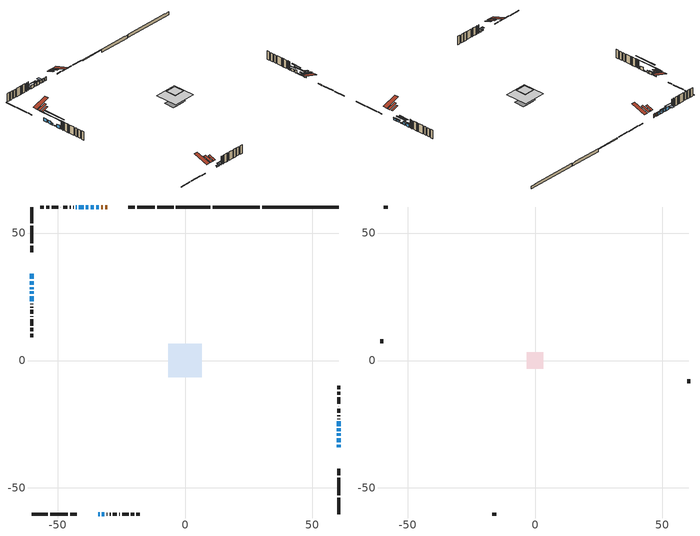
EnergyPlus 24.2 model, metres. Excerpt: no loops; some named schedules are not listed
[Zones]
conditioned space
 floor adiabatic (Floor3 construction): -2.11,-2.11 -2.11,2.11 2.11,2.11 2.11,-2.11 z0.37
 floor adiabatic (AdiabaticFloorConstruction): -6.5,-6.5 -6.5,6.5 6.5,6.5 6.5,-6.5 z2.81
 floor foundation (Slab1 construction): -4.5,-2.97 -4.5,2.97 4.5,2.97 4.5,-2.97 z-1.28
 floor foundation (Slab1 construction 1): -2.88,-2.88 -2.88,2.88 2.88,2.88 2.88,-2.88 z-1.52
 floor foundation (Slab3 construction): -2.11,-2.11 -2.11,2.11 2.11,2.11 2.11,-2.11 z-0.09
 wall outside (RimJoist1 construction): -4.46,60.2 -10.9,60.2 / -60.2,-60.2 -53.76,-60.2 / -60.2,60.2 -60.2,53.76 / 60.2,-60.2 60.2,-53.76 z0.37:0.67
 wall outside (RimJoist2 construction): -11.83,60.2 -18.7,60.2 / -52.83,-60.2 -45.97,-60.2 / -60.2,52.83 -60.2,45.97 / 60.2,-52.83 60.2,-45.97 z0.37:0.67
 wall outside (RimJoist3 construction): -19.62,60.2 -22.3,60.2 / -45.04,-60.2 -42.36,-60.2 / -60.2,45.04 -60.2,42.36 / 60.2,-45.04 60.2,-42.36 z0.37:0.67
 wall outside (AdiabaticWallConstruction 1): -30.56,60.2 -31.31,60.2 / -32.23,60.2 -32.91,60.2 z0.37:2.4
 wall outside (AdiabaticWallConstruction): -60.2,34.1 -60.2,32.07 / -33.84,60.2 -34.86,60.2 / -35.78,60.2 -37,60.2 / -37.93,60.2 -38.85,60.2 / 60.2,-27.66 60.2,-26.64 / -39.77,60.2 -41.6,60.2 / -60.2,25.23 -60.2,23.2 z0.37:2.2; 60.2,-34.1 60.2,-33.03 z0.37:1.39; -34.1,-60.2 -33.49,-60.2 z0.37:0.98; -60.2,31.14 -60.2,29.62 / 60.2,-25.71 60.2,-23.88 z0.37:1.89; 60.2,-32.1 60.2,-30.43 z0.37:1.34; -32.56,-60.2 -31.65,-60.2 / -42.53,60.2 -42.79,60.2 z0.37:1.29; -60.2,28.69 -60.2,28 z0.37:1.59; -60.2,27.07 -60.2,26.16 / 60.2,-29.5 60.2,-28.58 z0.37:0.83
 wall outside (Wall1 construction): -43.71,60.2 -43.92,60.2 / -30.72,-60.2 -30.52,-60.2 / -60.2,22.27 -60.2,22.07 / 60.2,-22.95 60.2,-22.75 z0.37:5.25
 wall outside (Wall2 construction): -44.84,60.2 -45.25,60.2 / -29.59,-60.2 -29.18,-60.2 / -60.2,21.14 -60.2,20.74 / 60.2,-21.82 60.2,-21.42 z0.37:5.25
 wall outside (Wall3 construction): -46.18,60.2 -47.73,60.2 / -28.26,-60.2 -26.71,-60.2 / -60.2,19.81 -60.2,18.26 / 60.2,-20.49 60.2,-18.94 z0.37:5.25
 wall outside (Wall4 construction): -48.66,60.2 -48.81,60.2 / -25.78,-60.2 -25.63,-60.2 / -60.2,17.33 -60.2,17.18 / 60.2,-18.01 60.2,-17.86 z0.37:5.25
 wall outside (Wall5 construction): -49.73,60.2 -52.31,60.2 / -24.7,-60.2 -22.12,-60.2 / -60.2,16.25 -60.2,13.68 / 60.2,-16.93 60.2,-14.36 z0.37:5.25
 wall outside (Wall6 construction): -53.24,60.2 -54.47,60.2 / -21.19,-60.2 -19.96,-60.2 / -60.2,12.75 -60.2,11.51 / 60.2,-13.43 60.2,-12.2 z0.37:5.25
 wall outside (Wall7 construction): -55.4,60.2 -56.77,60.2 / -19.03,-60.2 -17.66,-60.2 / -60.2,10.58 -60.2,9.21 / 60.2,-11.27 60.2,-9.9 z0.37:5.25
 wall foundation (FoundationWall1 construction): 30.33,60.2,-1.28 30.33,60.2,0.37 57.21,60.2,0.37 57.21,60.2,0.23 60.2,60.2,0.23 60.2,60.2,-1.28
 wall foundation (FoundationWall2 construction): 10.81,60.2,-1.52 10.81,60.2,0.37 27.54,60.2,0.37 27.54,60.2,0.15 29.4,60.2,0.15 29.4,60.2,-1.52
 wall foundation (FoundationWall3 construction): 9.88,60.2 -3.53,60.2 z-0.09:0.37
 window (WindowConstruction): -60.2,34.1 -60.2,32.07 z0.37:2.2
 window (WindowConstruction 5): -33.84,60.2 -34.85,60.2 z0.37:2.2
 window (WindowConstruction 6): -35.78,60.2 -37,60.2 z0.37:2.2
 window (WindowConstruction 7): -37.93,60.2 -38.85,60.2 z0.37:2.2
 window (WindowConstruction 8): 60.2,-34.1 60.2,-33.03 z0.37:1.38
 window (WindowConstruction 14): -34.1,-60.2 -33.49,-60.2 z0.37:0.98
 window (WindowConstruction 9): -60.2,31.14 -60.2,29.62 z0.37:1.89
 window (WindowConstruction 10): 60.2,-32.1 60.2,-30.43 z0.37:1.34
 window (WindowConstruction 11): -32.56,-60.2 -31.65,-60.2 z0.37:1.28
 window (WindowConstruction 12): -60.2,28.69 -60.2,28 z0.37:1.59
 window (WindowConstruction 15): -60.2,27.07 -60.2,26.16 z0.37:0.83
 window (WindowConstruction 16): 60.2,-29.5 60.2,-28.58 z0.37:0.83
 window (WindowConstruction 1): 60.2,-27.66 60.2,-26.64 z0.37:2.2
 window (WindowConstruction 2): 60.2,-25.71 60.2,-23.88 z0.37:1.89
 window (WindowConstruction 3): -39.77,60.2 -41.6,60.2 z0.37:2.2
 window (WindowConstruction 13): -42.53,60.2 -42.79,60.2 z0.37:1.28
 window (WindowConstruction 4): -60.2,25.23 -60.2,23.2 z0.37:2.2
 door (Door): -30.56,60.2 -31.31,60.2 z0.37:2.4
 door (Door 1): -32.23,60.2 -32.91,60.2 z0.37:2.4
 ceiling adiabatic (AdiabaticFloorConstruction): 6.5,-6.5 6.5,6.5 -6.5,6.5 -6.5,-6.5 z2.81
 roof outside (Roof3 construction): -27.68,60.2,5.25 -27.68,55.33,6.87 -26.39,55.33,6.87 -26.39,60.2,5.25; -36.98,-60.2,5.25 -36.98,-55.33,6.87 -38.27,-55.33,6.87 -38.27,-60.2,5.25; -60.2,36.98,5.25 -55.33,36.98,6.87 -55.33,38.27,6.87 -60.2,38.27,5.25; 60.2,-36.98,5.25 55.33,-36.98,6.87 55.33,-38.27,6.87 60.2,-38.27,5.25
 roof outside (Roof4 construction): -29.63,60.2,5.25 -29.63,56.31,6.54 -28.61,56.31,6.54 -28.61,60.2,5.25; -35.03,-60.2,5.25 -35.03,-56.31,6.54 -36.05,-56.31,6.54 -36.05,-60.2,5.25; -60.2,35.03,5.25 -56.31,35.03,6.54 -56.31,36.05,6.54 -60.2,36.05,5.25; 60.2,-35.03,5.25 56.31,-35.03,6.54 56.31,-36.05,6.54 60.2,-36.05,5.25
attic - vented
 floor to conditioned space (Floor1 construction Reversed): -3.02,-3.02 -3.02,3.02 3.02,3.02 3.02,-3.02 z5.25
 floor to conditioned space (Floor2 construction Reversed): -3.15,-3.15 -3.15,3.15 3.15,3.15 3.15,-3.15 z5.25
 wall outside (Wall8 construction): -57.7,60.2 -59.27,60.2 / -16.73,-60.2 -15.16,-60.2 / -60.2,8.28 -60.2,6.72 / 60.2,-8.97 60.2,-7.4 z0.37:5.25
 roof outside (Roof1 construction): -25.47,60.2,5.25 -25.47,51.7,8.08 -23.23,51.7,8.08 -23.23,60.2,5.25; -39.2,-60.2,5.25 -39.2,-51.7,8.08 -41.44,-51.7,8.08 -41.44,-60.2,5.25; -60.2,39.2,5.25 -51.7,39.2,8.08 -51.7,41.44,8.08 -60.2,41.44,5.25; 60.2,-39.2,5.25 51.7,-39.2,8.08 51.7,-41.44,8.08 60.2,-41.44,5.25
shading: -60.2,29.02 -60.2,37.15 -60.5,37.15 -60.5,29.02 z5.25; -35.03,60.2 -33.66,60.2 -33.66,62.33 -35.03,62.33 z2.38; -37.61,60.2 -35.17,60.2 -35.17,60.29 -37.61,60.29 z2.81; -39.46,60.2 -37.32,60.2 -37.32,60.29 -39.46,60.29 z2.81; 60.2,-32.73 60.2,-34.4 60.57,-34.4 60.57,-32.73 z1.68; -32.88,-60.2 -34.71,-60.2 -34.71,-61.11 -32.88,-61.11 z1.59; -60.2,29.5 -60.2,31.26 -60.44,31.26 -60.44,29.5 z2.01; 60.2,-29.82 60.2,-32.71 60.57,-32.71 60.57,-29.82 z1.95; -30.43,-60.2 -33.78,-60.2 -33.78,-60.44 -30.43,-60.44 z2.5; -60.2,20.06 -60.2,33.17 -60.57,33.17 -60.57,20.06 z6.93; 60.2,-25.84 60.2,-32.24 60.57,-32.24 60.57,-25.84 z3.57; 60.2,-24.2 60.2,-30.1 60.5,-30.1 60.5,-24.2 z4.64; 60.2,-22.97 60.2,-26.62 60.5,-26.62 60.5,-22.97 z2.81; -42.82,60.2 -38.56,60.2 -38.56,60.35 -42.82,60.35 z3.42; -43.4,60.2 -41.92,60.2 -41.92,62.33 -43.4,62.33 z1.89; -60.2,20.15 -60.2,28.28 -60.5,28.28 -60.5,20.15 z5.25
[Building]
Building 1: Terrain=Suburbs
[Site:Location]
London AP_ON: Latitude {deg}=43.03; Longitude {deg}=-81.15; Time Zone {hr}=-5; Elevation {m}=278; Keep Site Location Information=Yes
[Site:GroundTemperature:Shallow]
3.98693, 1.93205, 1.76749, 2.74264, 6.6573, 10.5537, 13.9317, 16.0716, 16.2534, 14.513, 11.2211, 7.44421
[Site:WaterMainsTemperature]
Calculation Method=Schedule; Temperature Schedule=mains temperature schedule
[Material] Roughness=Rough; Thermal Absorptance=0.9
Name | Thickness {m} | Conductivity {W/m-K} | Density {kg/m3} | Specific Heat {J/kg-K} | Solar Absorptance | Visible Absorptance
asphalt or fiberglass shingles | 0.00635 | 0.162714 | 1121.4 | 1465.45 | 0.4 | 0.4
ceiling loosefill ins | 0.338667 | 0.0480833 | 16.02 | 1046.75 | 0.7 | 0.7
ceiling loosefill ins 1 | 0.254 | 0.0480833 | 16.02 | 1046.75 | 0.7 | 0.7
ceiling stud and cavity | 0.1397 | 0.102768 | 65.682 | 1177.47 | 0.7 | 0.7
ceiling stud and cavity 1 | 0.1397 | 0.226676 | 65.682 | 1177.47 | 0.7 | 0.7
concrete 4.0 in. | 0.1016 | 1.803125 | 2242.8 | 837.4 | 0.7 | 0.7
concrete 8.0 in. | 0.2032 | 1.803125 | 2242.8 | 837.4 | 0.7 | 0.7
door material | 0.04445 | 0.188738 | 512.64 | 1214.23 | 0.7 | 0.7
exterior vertical ins; exterior vertical ins 1 | 0.0407268 | 0.029427 | 32.04 | 1214.23 | 0.7 | 0.7
exterior vertical ins 2 | 0.0996942 | 0.029427 | 32.04 | 1214.23 | 0.7 | 0.7
floor covering | 0.0127 | 9.015625 | 54.468 | 1339.84 | 0.6 | 0.6
floor covering 1 | 0.0127 | 0.0433444 | 54.468 | 1339.84 | 0.6 | 0.6
floor rigid ins; wall rigid ins | 0.512978 | 0.029427 | 32.04 | 1214.23 | 0.7 | 0.7
floor stud and cavity | 0.0889 | 0.621767 | 50.32683 | 1063.81 | 0.7 | 0.7
floor stud and cavity 1 | 0.1397 | 1.75129 | 37.0049 | 1207.88 | 0.7 | 0.7
furniture material conditioned space 1 | 0.1524 | 0.115458 | 640.8 | 1214.23 | 0.6 | 0.6
gypsum board | 0.0127 | 0.160291 | 801 | 837.4 | 0.6 | 0.6
gypsum board 1 | 0.0127 | 0.160291 | 801 | 837.4 | 0.7 | 0.7
osb sheathing 0.5 in. | 0.0127 | 0.115458 | 512.64 | 1214.23 | 0.7 | 0.7
osb sheathing 0.75 in. | 0.01905 | 0.115458 | 512.64 | 1214.23 | 0.7 | 0.7
osb sheathing 2.0 in. | 0.0508 | 0.115458 | 512.64 | 1214.23 | 0.7 | 0.7
rim joist rigid ins; roof rigid ins | 0.051816 | 0.029427 | 32.04 | 1214.23 | 0.7 | 0.7
rim joist stud and cavity | 0.0508 | 0.0434763 | 125.044 | 1163.47 | 0.6 | 0.6
rim joist stud and cavity 1 | 0.0508 | 0.0312034 | 125.044 | 1163.47 | 0.6 | 0.6
rim joist stud and cavity 2 | 0.0508 | 0.0382332 | 125.044 | 1163.47 | 0.6 | 0.6
roof stud and cavity | 0.2032 | 0.123716 | 78.34581 | 1123.46 | 0.7 | 0.7
roof stud and cavity 1 | 0.2032 | 0.175973 | 78.34581 | 1123.46 | 0.7 | 0.7
wall stud and cavity | 0.1397 | 0.0975873 | 139.0536 | 1170.24 | 0.7 | 0.7
wall stud and cavity 1 | 0.1397 | 0.100175 | 139.0536 | 1170.24 | 0.7 | 0.7
wall stud and cavity 2 | 0.1397 | 0.100811 | 139.0536 | 1170.24 | 0.7 | 0.7
wall stud and cavity 3 | 0.1397 | 0.123388 | 139.0536 | 1170.24 | 0.7 | 0.7
wall stud and cavity 4 | 0.1397 | 0.112219 | 139.0536 | 1170.24 | 0.7 | 0.7
wall stud and cavity 5 | 0.1397 | 0.116162 | 139.0536 | 1170.24 | 0.7 | 0.7
wall stud and cavity 6 | 0.1397 | 0.115992 | 139.0536 | 1170.24 | 0.7 | 0.7
wall stud and cavity 7 | 0.0889 | 6.1454 | 50.32683 | 1063.81 | 0.6 | 0.6
wall stud and cavity 8 | 0.0889 | 0.380278 | 52.3479 | 1209.89 | 0.7 | 0.7
wall stud and cavity 9 | 0.0889 | 0.391764 | 83.0341 | 1211.67 | 0.7 | 0.7
wood siding | 0.0254 | 0.102417 | 544.68 | 1172.36 | 0.57 | 0.57
wood siding 1 | 0.00254 | 0.102417 | 544.68 | 1172.36 | 0.57 | 0.57
wood siding 2; wood siding 3; wood siding 4 | 0.0254 | 0.102417 | 544.68 | 1172.36 | 0.7 | 0.7
[WindowMaterial:SimpleGlazingSystem]
Name | U-Factor {W/m2-K} | Solar Heat Gain Coefficient
WindowMaterial | 2.961077 | 0.59
WindowMaterial 1 | 2.97868 | 0.56
WindowMaterial 10 | 5.18629 | 0.65
WindowMaterial 11 | 3.250655 | 0.42
WindowMaterial 2 | 2.96732 | 0.58
WindowMaterial 3 | 2.99855 | 0.53
WindowMaterial 4 | 3.28699 | 0.54
WindowMaterial 5 | 3.28075 | 0.54
WindowMaterial 6 | 2.96903 | 0.58
WindowMaterial 7 | 3.02581 | 0.51
WindowMaterial 8 | 4.59521 | 0.45
WindowMaterial 9 | 5.20275 | 0.65
[Construction]
AdiabaticFloorConstruction: floor stud and cavity 1, floor rigid ins, osb sheathing 0.75 in., floor covering 1
AdiabaticWallConstruction: wood siding 3, wall rigid ins, wall stud and cavity 8, gypsum board
AdiabaticWallConstruction 1: wood siding 4, wall rigid ins, wall stud and cavity 8, gypsum board
Door; Door 1: door material
Floor1 construction Reversed: gypsum board, ceiling stud and cavity, ceiling loosefill ins
Floor2 construction Reversed: gypsum board, ceiling stud and cavity 1, ceiling loosefill ins 1
Floor3 construction: floor stud and cavity, floor covering
FoundationWall1 construction; FoundationWall2 construction; FoundationWall3 construction: concrete 8.0 in., gypsum board 1
furniture construction conditioned space 1: furniture material conditioned space 1
PartitionWallConstruction: gypsum board, wall stud and cavity 9, gypsum board
RimJoist1 construction: wood siding 2, osb sheathing 2.0 in., rim joist stud and cavity
RimJoist2 construction: wood siding 2, osb sheathing 2.0 in., rim joist stud and cavity 1
RimJoist3 construction: wood siding 2, rim joist rigid ins, osb sheathing 2.0 in., rim joist stud and cavity 2
Roof1 construction: asphalt or fiberglass shingles
Roof3 construction: asphalt or fiberglass shingles, osb sheathing 0.75 in., roof stud and cavity, gypsum board
Roof4 construction: asphalt or fiberglass shingles, roof rigid ins, osb sheathing 0.75 in., roof stud and cavity 1, gypsum board
Slab1 construction; Slab1 construction 1; Slab3 construction: concrete 4.0 in.
Wall1 construction: wood siding, osb sheathing 0.5 in., wall stud and cavity, gypsum board
Wall2 construction: wood siding, osb sheathing 0.5 in., wall stud and cavity 1, gypsum board
Wall3 construction: wood siding, osb sheathing 0.5 in., wall stud and cavity 2, gypsum board
Wall4 construction: wood siding, osb sheathing 0.5 in., wall stud and cavity 3, gypsum board
Wall5 construction: wood siding, osb sheathing 0.5 in., wall stud and cavity 4, gypsum board
Wall6 construction: wood siding, osb sheathing 0.5 in., wall stud and cavity 5, gypsum board
Wall7 construction: wood siding, osb sheathing 0.5 in., wall stud and cavity 6, gypsum board
Wall8 construction: wood siding 1, wall stud and cavity 7
WindowConstruction; WindowConstruction 1; WindowConstruction 4; WindowConstruction 5: WindowMaterial
WindowConstruction 10: WindowMaterial 6
WindowConstruction 11; WindowConstruction 12: WindowMaterial 7
WindowConstruction 13: WindowMaterial 8
WindowConstruction 14: WindowMaterial 9
WindowConstruction 15: WindowMaterial 10
WindowConstruction 16: WindowMaterial 11
WindowConstruction 2: WindowMaterial 1
WindowConstruction 3; WindowConstruction 7: WindowMaterial 2
WindowConstruction 6: WindowMaterial 3
WindowConstruction 8: WindowMaterial 4
WindowConstruction 9: WindowMaterial 5
[Zone] Multiplier=1; Part of Total Floor Area=Yes
Name | Volume {m3}
attic - vented | 35.0092
conditioned space | 608.6
[Space]
Name | Zone | Volume {m3}
attic - vented 1 | attic - vented | 35.0092
conditioned space 1 | conditioned space | 608.6
[ZoneInfiltration:EffectiveLeakageArea]
infil attic - vented 1: Zone or Space=attic - vented 1; Schedule=Always On Discrete; Effective Air Leakage Area {cm2}=3322.04; Stack Coefficient=0.000536112; Wind Coefficient=1.5644e-05
[ZoneMixing]
whole house fan mix: Zone or Space=attic - vented; Schedule=Always On Continuous; Design Flow Rate Calculation Method=Flow/Zone; Design Flow Rate {m3/s}=0; Source Zone or Space=conditioned space
[SurfaceProperty:ExposedFoundationPerimeter] Exposed Perimeter Calculation Method=TotalExposedPerimeter
Name | Total Exposed Perimeter {m}
Slab1 | 29.87
Slab1 1 | 18.593
Slab3 | 13.411
[InternalMass] Zone or ZoneList=conditioned space; Space or SpaceList=conditioned space 1
Name | Construction | Surface Area {m2}
furniture mass conditioned space 1 | furniture construction conditioned space 1 | 116.504
partition wall mass | PartitionWallConstruction | 273.42
[Lights]
interior lighting: Zone or ZoneList or Space or SpaceList=conditioned space 1; Schedule=interior lighting schedule; Design Level Calculation Method=LightingLevel; Lighting Level {W}=343.2; Return Air Fraction=0; Fraction Radiant=0.6; Fraction Visible=0.2; Fraction Replaceable=1
[People]
occupants: Zone or ZoneList or Space or SpaceList=conditioned space 1; Number of People Schedule=occupants schedule; Number of People Calculation Method=People; Number of People=3; Fraction Radiant=0.314171; Sensible Heat Fraction=0.56303; Activity Level Schedule=occupants activity schedule; Carbon Dioxide Generation Rate {m3/s-W}=0; Enable ASHRAE 55 Comfort Warnings=No; Mean Radiant Temperature Calculation Type=EnclosureAveraged
[ElectricEquipment] Zone or ZoneList or Space or SpaceList=conditioned space 1; Design Level Calculation Method=EquipmentLevel
Name | Schedule | Design Level {W} | Fraction Latent | Fraction Radiant | Fraction Lost
clothes dryer | clothes dryer schedule | 140.772 | 0.015 | 0.081 | 0.85
clothes washer | clothes washer schedule | 32.1985 | 0.03 | 0.162 | 0.7
cooking range | cooking range schedule | 215.147 | 0.08 | 0.432 | 0.2
dishwasher | dishwasher schedule | 66.8632 | 0.3 | 0.18 | 0.4
fridge | fridge schedule | 72.9452 | 0 | 0.6 | 0
mech vent house fan | mech vent house fan schedule | 0 | 0 | 0 | 1
mech vent house fan cfis | mech vent house fan cfis schedule | 0 | 0 | 0 | 0
misc plug loads | misc plug loads schedule | 494.7 | 0.045 | 0.513 | 0.1
whole house fan | Always On Discrete | 0 | 0 | 0 | 1
[OtherEquipment] Zone or ZoneList or Space or SpaceList=conditioned space 1; Design Level Calculation Method=EquipmentLevel
Name | Fuel Type | Schedule | Design Level {W} | Fraction Latent | Fraction Radiant | Fraction Lost
clothes dryer 1 | Electricity | clothes dryer schedule | 0 | 0.015 | 0.081 | 0.85
cooking range 1 | Electricity | cooking range schedule | 0 | 0.08 | 0.432 | 0.2
general water use latent | None | general water use schedule | 62.594 | 1 | 0 | 0
general water use sensible | None | general water use schedule | -61.6891 | 0 | 0.6 | 0
mech vent house fan latent load | None | Always On Discrete | 0 | 1 | 0 | 0
mech vent house fan sensible load | None | Always On Discrete | 0 | 0 | 0 | 0
water heater energy adjustment1 | NaturalGas | Always On Discrete | 0.01 | 0 | 0 | 1
[ZoneInfiltration:DesignFlowRate] Zone or ZoneList or Space or SpaceList=conditioned space 1; Schedule=Always On Discrete; Design Flow Rate Calculation Method=Flow/Zone; Design Flow Rate {m3/s}=0
infil flow; natural vent flow; whole house fan flow
[Foundation:Kiva] Initial Indoor Air Temperature {C}=18; Wall Height Above Grade {m}=0.369997; Wall Depth Below Slab {m}=0.2032; Custom Block X Position 1 {m}=0.2159; Custom Block Z Position 1 {m}=0
Name | Custom Block Material Name 1 | Custom Block Depth 1 {m}
Foundation Kiva 1 | exterior vertical ins | 1.65
Foundation Kiva 2 | exterior vertical ins 1 | 1.89
Foundation Kiva 3 | exterior vertical ins 2 | 0.460004
[Foundation:Kiva:Settings]
Soil Conductivity {W/m-K}=0.849921; Soil Density {kg/m3}=1842.3; Soil Specific Heat {J/kg-K}=418.7; Ground Solar Absorptivity=0.9; Ground Thermal Absorptivity=0.9; Ground Surface Roughness {m}=0.03; Far-Field Width {m}=40; Deep-Ground Boundary Condition=ZeroFlux; Deep-Ground Depth {m}=40; Minimum Cell Dimension {m}=0.2; Maximum Cell Growth Coefficient=3; Simulation Timestep=Timestep
[Exterior:Lights]
exterior lighting: Schedule=exterior lighting schedule; Design Level {W}=75.6
[Schedule:Constant]
Name | Hourly Value
Always On Continuous; mech vent house fan schedule; mech vent house fan cfis schedule; Always On Discrete | 1
occupants activity schedule | 117.228
fridge schedule | 0
[Schedule:Week:Daily]
interior lighting schedule Week Rule - Jan1-Jan27: interior lighting schedule day, interior lighting schedule day, interior lighting schedule day, interior lighting schedule day, interior lighting schedule day, interior lighting schedule day, interior lighting schedule day, interior lighting schedule default day, interior lighting schedule default day, interior lighting schedule default day, interior lighting schedule default day, interior lighting schedule default day
interior lighting schedule Week Rule - Jan28-Feb3: interior lighting schedule day, interior lighting schedule day, interior lighting schedule day, interior lighting schedule day, interior lighting schedule day 1, interior lighting schedule day 1, interior lighting schedule day 1, interior lighting schedule default day, interior lighting schedule default day, interior lighting schedule default day, interior lighting schedule default day, interior lighting schedule default day
interior lighting schedule Week Rule - Feb4-Feb24: interior lighting schedule day 1, interior lighting schedule day 1, interior lighting schedule day 1, interior lighting schedule day 1, interior lighting schedule day 1, interior lighting schedule day 1, interior lighting schedule day 1, interior lighting schedule default day, interior lighting schedule default day, interior lighting schedule default day, interior lighting schedule default day, interior lighting schedule default day
interior lighting schedule Week Rule - Feb25-Mar3: interior lighting schedule day 1, interior lighting schedule day 1, interior lighting schedule day 1, interior lighting schedule day 1, interior lighting schedule day 2, interior lighting schedule day 2, interior lighting schedule day 2, interior lighting schedule default day, interior lighting schedule default day, interior lighting schedule default day, interior lighting schedule default day, interior lighting schedule default day
interior lighting schedule Week Rule - Mar4-Mar31: interior lighting schedule day 2, interior lighting schedule day 2, interior lighting schedule day 2, interior lighting schedule day 2, interior lighting schedule day 2, interior lighting schedule day 2, interior lighting schedule day 2, interior lighting schedule default day, interior lighting schedule default day, interior lighting schedule default day, interior lighting schedule default day, interior lighting schedule default day
interior lighting schedule Week Rule - Apr1-Apr28: interior lighting schedule day 3, interior lighting schedule day 3, interior lighting schedule day 3, interior lighting schedule day 3, interior lighting schedule day 3, interior lighting schedule day 3, interior lighting schedule day 3, interior lighting schedule default day, interior lighting schedule default day, interior lighting schedule default day, interior lighting schedule default day, interior lighting schedule default day
interior lighting schedule Week Rule - Apr29-May5: interior lighting schedule day 3, interior lighting schedule day 3, interior lighting schedule day 4, interior lighting schedule day 4, interior lighting schedule day 4, interior lighting schedule day 4, interior lighting schedule day 4, interior lighting schedule default day, interior lighting schedule default day, interior lighting schedule default day, interior lighting schedule default day, interior lighting schedule default day
interior lighting schedule Week Rule - May6-May26: interior lighting schedule day 4, interior lighting schedule day 4, interior lighting schedule day 4, interior lighting schedule day 4, interior lighting schedule day 4, interior lighting schedule day 4, interior lighting schedule day 4, interior lighting schedule default day, interior lighting schedule default day, interior lighting schedule default day, interior lighting schedule default day, interior lighting schedule default day
interior lighting schedule Week Rule - May27-Jun2: interior lighting schedule day 4, interior lighting schedule day 4, interior lighting schedule day 4, interior lighting schedule day 4, interior lighting schedule day 4, interior lighting schedule day 5, interior lighting schedule day 5, interior lighting schedule default day, interior lighting schedule default day, interior lighting schedule default day, interior lighting schedule default day, interior lighting schedule default day
interior lighting schedule Week Rule - Jun3-Jun30: interior lighting schedule day 5, interior lighting schedule day 5, interior lighting schedule day 5, interior lighting schedule day 5, interior lighting schedule day 5, interior lighting schedule day 5, interior lighting schedule day 5, interior lighting schedule default day, interior lighting schedule default day, interior lighting schedule default day, interior lighting schedule default day, interior lighting schedule default day
interior lighting schedule Week Rule - Jul1-Jul28: interior lighting schedule day 6, interior lighting schedule day 6, interior lighting schedule day 6, interior lighting schedule day 6, interior lighting schedule day 6, interior lighting schedule day 6, interior lighting schedule day 6, interior lighting schedule default day, interior lighting schedule default day, interior lighting schedule default day, interior lighting schedule default day, interior lighting schedule default day
interior lighting schedule Week Rule - Jul29-Aug4: interior lighting schedule day 6, interior lighting schedule day 6, interior lighting schedule day 6, interior lighting schedule day 7, interior lighting schedule day 7, interior lighting schedule day 7, interior lighting schedule day 7, interior lighting schedule default day, interior lighting schedule default day, interior lighting schedule default day, interior lighting schedule default day, interior lighting schedule default day
interior lighting schedule Week Rule - Aug5-Aug25: interior lighting schedule day 7, interior lighting schedule day 7, interior lighting schedule day 7, interior lighting schedule day 7, interior lighting schedule day 7, interior lighting schedule day 7, interior lighting schedule day 7, interior lighting schedule default day, interior lighting schedule default day, interior lighting schedule default day, interior lighting schedule default day, interior lighting schedule default day
interior lighting schedule Week Rule - Aug26-Sep1: interior lighting schedule day 7, interior lighting schedule day 7, interior lighting schedule day 7, interior lighting schedule day 7, interior lighting schedule day 7, interior lighting schedule day 7, interior lighting schedule day 8, interior lighting schedule default day, interior lighting schedule default day, interior lighting schedule default day, interior lighting schedule default day, interior lighting schedule default day
interior lighting schedule Week Rule - Sep2-Sep29: interior lighting schedule day 8, interior lighting schedule day 8, interior lighting schedule day 8, interior lighting schedule day 8, interior lighting schedule day 8, interior lighting schedule day 8, interior lighting schedule day 8, interior lighting schedule default day, interior lighting schedule default day, interior lighting schedule default day, interior lighting schedule default day, interior lighting schedule default day
interior lighting schedule Week Rule - Sep30-Oct6: interior lighting schedule day 8, interior lighting schedule day 9, interior lighting schedule day 9, interior lighting schedule day 9, interior lighting schedule day 9, interior lighting schedule day 9, interior lighting schedule day 9, interior lighting schedule default day, interior lighting schedule default day, interior lighting schedule default day, interior lighting schedule default day, interior lighting schedule default day
interior lighting schedule Week Rule - Oct7-Oct27: interior lighting schedule day 9, interior lighting schedule day 9, interior lighting schedule day 9, interior lighting schedule day 9, interior lighting schedule day 9, interior lighting schedule day 9, interior lighting schedule day 9, interior lighting schedule default day, interior lighting schedule default day, interior lighting schedule default day, interior lighting schedule default day, interior lighting schedule default day
interior lighting schedule Week Rule - Oct28-Nov3: interior lighting schedule day 9, interior lighting schedule day 9, interior lighting schedule day 9, interior lighting schedule day 9, interior lighting schedule day 10, interior lighting schedule day 10, interior lighting schedule day 10, interior lighting schedule default day, interior lighting schedule default day, interior lighting schedule default day, interior lighting schedule default day, interior lighting schedule default day
interior lighting schedule Week Rule - Nov4-Nov24: interior lighting schedule day 10, interior lighting schedule day 10, interior lighting schedule day 10, interior lighting schedule day 10, interior lighting schedule day 10, interior lighting schedule day 10, interior lighting schedule day 10, interior lighting schedule default day, interior lighting schedule default day, interior lighting schedule default day, interior lighting schedule default day, interior lighting schedule default day
interior lighting schedule Week Rule - Nov25-Dec1: interior lighting schedule day 10, interior lighting schedule day 10, interior lighting schedule day 10, interior lighting schedule day 10, interior lighting schedule day 10, interior lighting schedule day 10, interior lighting schedule day 11, interior lighting schedule default day, interior lighting schedule default day, interior lighting schedule default day, interior lighting schedule default day, interior lighting schedule default day
interior lighting schedule Week Rule - Dec2-Dec31: interior lighting schedule day 11, interior lighting schedule day 11, interior lighting schedule day 11, interior lighting schedule day 11, interior lighting schedule day 11, interior lighting schedule day 11, interior lighting schedule day 11, interior lighting schedule default day, interior lighting schedule default day, interior lighting schedule default day, interior lighting schedule default day, interior lighting schedule default day
occupants schedule Week Rule - Jan1-Dec31: occupants schedule day, occupants schedule day, occupants schedule day, occupants schedule day, occupants schedule day, occupants schedule day, occupants schedule day, occupants schedule default day, occupants schedule default day, occupants schedule default day, occupants schedule default day, occupants schedule default day
clothes dryer schedule Week Rule - Jan1-Dec31: clothes dryer schedule day, clothes dryer schedule day, clothes dryer schedule day, clothes dryer schedule day, clothes dryer schedule day, clothes dryer schedule day, clothes dryer schedule day, clothes dryer schedule default day, clothes dryer schedule default day, clothes dryer schedule default day, clothes dryer schedule default day, clothes dryer schedule default day
clothes washer schedule Week Rule - Jan1-Dec31: clothes washer schedule day, clothes washer schedule day, clothes washer schedule day, clothes washer schedule day, clothes washer schedule day, clothes washer schedule day, clothes washer schedule day, clothes washer schedule default day, clothes washer schedule default day, clothes washer schedule default day, clothes washer schedule default day, clothes washer schedule default day
cooking range schedule Week Rule - Jan1-Dec31: cooking range schedule day, cooking range schedule day, cooking range schedule day, cooking range schedule day, cooking range schedule day, cooking range schedule day, cooking range schedule day, cooking range schedule default day, cooking range schedule default day, cooking range schedule default day, cooking range schedule default day, cooking range schedule default day
dishwasher schedule Week Rule - Jan1-Dec31: dishwasher schedule day, dishwasher schedule day, dishwasher schedule day, dishwasher schedule day, dishwasher schedule day, dishwasher schedule day, dishwasher schedule day, dishwasher schedule default day, dishwasher schedule default day, dishwasher schedule default day, dishwasher schedule default day, dishwasher schedule default day
misc plug loads schedule Week Rule - Jan1-Dec31: misc plug loads schedule day, misc plug loads schedule day, misc plug loads schedule day, misc plug loads schedule day, misc plug loads schedule day, misc plug loads schedule day, misc plug loads schedule day, misc plug loads schedule default day, misc plug loads schedule default day, misc plug loads schedule default day, misc plug loads schedule default day, misc plug loads schedule default day
general water use schedule Week Rule - Jan1-Dec31: general water use schedule day, general water use schedule day, general water use schedule day, general water use schedule day, general water use schedule day, general water use schedule day, general water use schedule day, general water use schedule default day, general water use schedule default day, general water use schedule default day, general water use schedule default day, general water use schedule default day
exterior lighting schedule Week Rule - Jan1-Jan27: exterior lighting schedule day, exterior lighting schedule day, exterior lighting schedule day, exterior lighting schedule day, exterior lighting schedule day, exterior lighting schedule day, exterior lighting schedule day, exterior lighting schedule default day, exterior lighting schedule default day, exterior lighting schedule default day, exterior lighting schedule default day, exterior lighting schedule default day
exterior lighting schedule Week Rule - Jan28-Feb3: exterior lighting schedule day, exterior lighting schedule day, exterior lighting schedule day, exterior lighting schedule day, exterior lighting schedule day 1, exterior lighting schedule day 1, exterior lighting schedule day 1, exterior lighting schedule default day, exterior lighting schedule default day, exterior lighting schedule default day, exterior lighting schedule default day, exterior lighting schedule default day
exterior lighting schedule Week Rule - Feb4-Feb24: exterior lighting schedule day 1, exterior lighting schedule day 1, exterior lighting schedule day 1, exterior lighting schedule day 1, exterior lighting schedule day 1, exterior lighting schedule day 1, exterior lighting schedule day 1, exterior lighting schedule default day, exterior lighting schedule default day, exterior lighting schedule default day, exterior lighting schedule default day, exterior lighting schedule default day
[Schedule:Year]
interior lighting schedule: interior lighting schedule Week Rule - Jan1-Jan27, 1, 1, 1, 27, interior lighting schedule Week Rule - Jan28-Feb3, 1, 28, 2, 3, interior lighting schedule Week Rule - Feb4-Feb24, 2, 4, 2, 24, interior lighting schedule Week Rule - Feb25-Mar3, 2, 25, 3, 3, interior lighting schedule Week Rule - Mar4-Mar31, 3, 4, 3, 31, interior lighting schedule Week Rule - Apr1-Apr28, 4, 1, 4, 28, interior lighting schedule Week Rule - Apr29-May5, 4, 29, 5, 5, interior lighting schedule Week Rule - May6-May26, 5, 6, 5, 26, interior lighting schedule Week Rule - May27-Jun2, 5, 27, 6, 2, interior lighting schedule Week Rule - Jun3-Jun30, 6, 3, 6, 30, interior lighting schedule Week Rule - Jul1-Jul28, 7, 1, 7, 28, interior lighting schedule Week Rule - Jul29-Aug4, 7, 29, 8, 4, interior lighting schedule Week Rule - Aug5-Aug25, 8, 5, 8, 25, interior lighting schedule Week Rule - Aug26-Sep1, 8, 26, 9, 1, interior lighting schedule Week Rule - Sep2-Sep29, 9, 2, 9, 29, interior lighting schedule Week Rule - Sep30-Oct6, 9, 30, 10, 6, interior lighting schedule Week Rule - Oct7-Oct27, 10, 7, 10, 27, interior lighting schedule Week Rule - Oct28-Nov3, 10, 28, 11, 3, interior lighting schedule Week Rule - Nov4-Nov24, 11, 4, 11, 24, interior lighting schedule Week Rule - Nov25-Dec1, 11, 25, 12, 1, interior lighting schedule Week Rule - Dec2-Dec31, 12, 2, 12, 31
occupants schedule: occupants schedule Week Rule - Jan1-Dec31, 1, 1, 12, 31
clothes dryer schedule: clothes dryer schedule Week Rule - Jan1-Dec31, 1, 1, 12, 31
clothes washer schedule: clothes washer schedule Week Rule - Jan1-Dec31, 1, 1, 12, 31
cooking range schedule: cooking range schedule Week Rule - Jan1-Dec31, 1, 1, 12, 31
dishwasher schedule: dishwasher schedule Week Rule - Jan1-Dec31, 1, 1, 12, 31
misc plug loads schedule: misc plug loads schedule Week Rule - Jan1-Dec31, 1, 1, 12, 31
general water use schedule: general water use schedule Week Rule - Jan1-Dec31, 1, 1, 12, 31
exterior lighting schedule: exterior lighting schedule Week Rule - Jan1-Jan27, 1, 1, 1, 27, exterior lighting schedule Week Rule - Jan28-Feb3, 1, 28, 2, 3, exterior lighting schedule Week Rule - Feb4-Feb24, 2, 4, 2, 24, exterior lighting schedule Week Rule - Feb25-Mar3, 2, 25, 3, 3, exterior lighting schedule Week Rule - Mar4-Mar31, 3, 4, 3, 31, exterior lighting schedule Week Rule - Apr1-Apr28, 4, 1, 4, 28, exterior lighting schedule Week Rule - Apr29-May5, 4, 29, 5, 5, exterior lighting schedule Week Rule - May6-May26, 5, 6, 5, 26, exterior lighting schedule Week Rule - May27-Jun2, 5, 27, 6, 2, exterior lighting schedule Week Rule - Jun3-Jun30, 6, 3, 6, 30, exterior lighting schedule Week Rule - Jul1-Jul28, 7, 1, 7, 28, exterior lighting schedule Week Rule - Jul29-Aug4, 7, 29, 8, 4, exterior lighting schedule Week Rule - Aug5-Aug25, 8, 5, 8, 25, exterior lighting schedule Week Rule - Aug26-Sep1, 8, 26, 9, 1, exterior lighting schedule Week Rule - Sep2-Sep29, 9, 2, 9, 29, exterior lighting schedule Week Rule - Sep30-Oct6, 9, 30, 10, 6, exterior lighting schedule Week Rule - Oct7-Oct27, 10, 7, 10, 27, exterior lighting schedule Week Rule - Oct28-Nov3, 10, 28, 11, 3, exterior lighting schedule Week Rule - Nov4-Nov24, 11, 4, 11, 24, exterior lighting schedule Week Rule - Nov25-Dec1, 11, 25, 12, 1, exterior lighting schedule Week Rule - Dec2-Dec31, 12, 2, 12, 31
[Schedule:Compact]
mains temperature schedule: Through: 01/01, For: AllDays, Until: 24:00, 7.96722, Through: 01/02, For: AllDays, Until: 24:00, 7.89722, Through: 01/03, For: AllDays, Until: 24:00, 7.82778, Through: 01/04, For: AllDays, Until: 24:00, 7.76, Through: 01/05, For: AllDays, Until: 24:00, 7.69333, Through: 01/06, For: AllDays, Until: 24:00, 7.62778, Through: 01/07, For: AllDays, Until: 24:00, 7.56389, Through: 01/08, For: AllDays, Until: 24:00, 7.50167, Through: 01/09, For: AllDays, Until: 24:00, 7.44056, Through: 01/10, For: AllDays, Until: 24:00, 7.38056, Through: 01/11, For: AllDays, Until: 24:00, 7.32222, Through: 01/12, For: AllDays, Until: 24:00, 7.26556, Through: 01/13, For: AllDays, Until: 24:00, 7.21, Through: 01/14, For: AllDays, Until: 24:00, 7.15556, Through: 01/15, For: AllDays, Until: 24:00, 7.10333, Through: 01/16, For: AllDays, Until: 24:00, 7.05222, Through: 01/17, For: AllDays, Until: 24:00, 7.00278, Through: 01/18, For: AllDays, Until: 24:00, 6.955, Through: 01/19, For: AllDays, Until: 24:00, 6.90833, Through: 01/20, For: AllDays, Until: 24:00, 6.86389, Through: 01/21, For: AllDays, Until: 24:00, 6.82056, Through: 01/22, For: AllDays, Until: 24:00, 6.77889, Through: 01/23, For: AllDays, Until: 24:00, 6.73889, Through: 01/24, For: AllDays, Until: 24:00, 6.7, Through: 01/25, For: AllDays, Until: 24:00, 6.66333, Through: 01/26, For: AllDays, Until: 24:00, 6.62833, Through: 01/27, For: AllDays, Until: 24:00, 6.59444, Through: 01/28, For: AllDays, Until: 24:00, 6.56278, Through: 01/29, For: AllDays, Until: 24:00, 6.53222, Through: 01/30, For: AllDays, Until: 24:00, 6.50389, Through: 01/31, For: AllDays, Until: 24:00, 6.47722, Through: 02/01, For: AllDays, Until: 24:00, 6.45167, Through: 02/02, For: AllDays, Until: 24:00, 6.42833, Through: 02/03, For: AllDays, Until: 24:00, 6.40667, Through: 02/04, For: AllDays, Until: 24:00, 6.38611, Through: 02/05, For: AllDays, Until: 24:00, 6.36778, Through: 02/06, For: AllDays, Until: 24:00, 6.35111, Through: 02/07, For: AllDays, Until: 24:00, 6.33611, Through: 02/08, For: AllDays, Until: 24:00, 6.32333, Through: 02/09, For: AllDays, Until: 24:00, 6.31167, Through: 02/10, For: AllDays, Until: 24:00, 6.30222, Through: 02/11, For: AllDays, Until: 24:00, 6.29389, Through: 02/12, For: AllDays, Until: 24:00, 6.28778, Through: 02/13, For: AllDays, Until: 24:00, 6.28333, Through: 02/14, For: AllDays, Until: 24:00, 6.28056, Through: 02/15, For: AllDays, Until: 24:00, 6.27944, Through: 02/16, For: AllDays, Until: 24:00, 6.28, Through: 02/17, For: AllDays, Until: 24:00, 6.28278, Through: 02/18, For: AllDays, Until: 24:00, 6.28722, Through: 02/19, For: AllDays, Until: 24:00, 6.29278, Through: 02/20, For: AllDays, Until: 24:00, 6.30056, Through: 02/21, For: AllDays, Until: 24:00, 6.31, Through: 02/22, For: AllDays, Until: 24:00, 6.32111, Through: 02/23, For: AllDays, Until: 24:00, 6.33444, Through: 02/24, For: AllDays, Until: 24:00, 6.34889, Through: 02/25, For: AllDays, Until: 24:00, 6.36556, Through: 02/26, For: AllDays, Until: 24:00, 6.38333, Through: 02/27, For: AllDays, Until: 24:00, 6.40333, Through: 02/28, For: AllDays, Until: 24:00, 6.425, Through: 03/01, For: AllDays, Until: 24:00, 6.44833, Through: 03/02, For: AllDays, Until: 24:00, 6.47278, Through: 03/03, For: AllDays, Until: 24:00, 6.49944, Through: 03/04, For: AllDays, Until: 24:00, 6.52778, Through: 03/05, For: AllDays, Until: 24:00, 6.55778, Through: 03/06, For: AllDays, Until: 24:00, 6.58944, Through: 03/07, For: AllDays, Until: 24:00, 6.62278, Through: 03/08, For: AllDays, Until: 24:00, 6.65778, Through: 03/09, For: AllDays, Until: 24:00, 6.69444, Through: 03/10, For: AllDays, Until: 24:00, 6.73278, Through: 03/11, For: AllDays, Until: 24:00, 6.77278, Through: 03/12, For: AllDays, Until: 24:00, 6.81389, Through: 03/13, For: AllDays, Until: 24:00, 6.85722, Through: 03/14, For: AllDays, Until: 24:00, 6.90167, Through: 03/15, For: AllDays, Until: 24:00, 6.94778, Through: 03/16, For: AllDays, Until: 24:00, 6.99556, Through: 03/17, For: AllDays, Until: 24:00, 7.045, Through: 03/18, For: AllDays, Until: 24:00, 7.09556, Through: 03/19, For: AllDays, Until: 24:00, 7.14778, Through: 03/20, For: AllDays, Until: 24:00, 7.20167, Through: 03/21, For: AllDays, Until: 24:00, 7.25667, Through: 03/22, For: AllDays, Until: 24:00, 7.31333, Through: 03/23, For: AllDays, Until: 24:00, 7.37167, Through: 03/24, For: AllDays, Until: 24:00, 7.43111, Through: 03/25, For: AllDays, Until: 24:00, 7.49222, Through: 03/26, For: AllDays, Until: 24:00, 7.55444, Through: 03/27, For: AllDays, Until: 24:00, 7.61833, Through: 03/28, For: AllDays, Until: 24:00, 7.68333, Through: 03/29, For: AllDays, Until: 24:00, 7.74944, Through: 03/30, For: AllDays, Until: 24:00, 7.81722, Through: 03/31, For: AllDays, Until: 24:00, 7.88667, Through: 04/01, For: AllDays, Until: 24:00, 7.95667, Through: 04/02, For: AllDays, Until: 24:00, 8.02833, Through: 04/03, For: AllDays, Until: 24:00, 8.10111, Through: 04/04, For: AllDays, Until: 24:00, 8.175, Through: 04/05, For: AllDays, Until: 24:00, 8.25, Through: 04/06, For: AllDays, Until: 24:00, 8.32667, Through: 04/07, For: AllDays, Until: 24:00, 8.40389, Through: 04/08, For: AllDays, Until: 24:00, 8.48278, Through: 04/09, For: AllDays, Until: 24:00, 8.56222, Through: 04/10, For: AllDays, Until: 24:00, 8.64278, Through: 04/11, For: AllDays, Until: 24:00, 8.725, Through: 04/12, For: AllDays, Until: 24:00, 8.80778, Through: 04/13, For: AllDays, Until: 24:00, 8.89167, Through: 04/14, For: AllDays, Until: 24:00, 8.97611, Through: 04/15, For: AllDays, Until: 24:00, 9.06167, Through: 04/16, For: AllDays, Until: 24:00, 9.14833, Through: 04/17, For: AllDays, Until: 24:00, 9.23611, Through: 04/18, For: AllDays, Until: 24:00, 9.32444, Through: 04/19, For: AllDays, Until: 24:00, 9.41389, Through: 04/20, For: AllDays, Until: 24:00, 9.50389, Through: 04/21, For: AllDays, Until: 24:00, 9.595, Through: 04/22, For: AllDays, Until: 24:00, 9.68667, Through: 04/23, For: AllDays, Until: 24:00, 9.77889, Through: 04/24, For: AllDays, Until: 24:00, 9.87222, Through: 04/25, For: AllDays, Until: 24:00, 9.96556, Through: 04/26, For: AllDays, Until: 24:00, 10.06, Through: 04/27, For: AllDays, Until: 24:00, 10.1556, Through: 04/28, For: AllDays, Until: 24:00, 10.2511, Through: 04/29, For: AllDays, Until: 24:00, 10.3472, Through: 04/30, For: AllDays, Until: 24:00, 10.4439, Through: 05/01, For: AllDays, Until: 24:00, 10.5411, Through: 05/02, For: AllDays, Until: 24:00, 10.6389, Through: 05/03, For: AllDays, Until: 24:00, 10.7372, Through: 05/04, For: AllDays, Until: 24:00, 10.8361, Through: 05/05, For: AllDays, Until: 24:00, 10.935, Through: 05/06, For: AllDays, Until: 24:00, 11.0344, Through: 05/07, For: AllDays, Until: 24:00, 11.1344, Through: 05/08, For: AllDays, Until: 24:00, 11.2344, Through: 05/09, For: AllDays, Until: 24:00, 11.335, Through: 05/10, For: AllDays, Until: 24:00, 11.4356, Through: 05/11, For: AllDays, Until: 24:00, 11.5361, Through: 05/12, For: AllDays, Until: 24:00, 11.6372, Through: 05/13, For: AllDays, Until: 24:00, 11.7383, Through: 05/14, For: AllDays, Until: 24:00, 11.84, Through: 05/15, For: AllDays, Until: 24:00, 11.9411, Through: 05/16, For: AllDays, Until: 24:00, 12.0428, Through: 05/17, For: AllDays, Until: 24:00, 12.1444, Through: 05/18, For: AllDays, Until: 24:00, 12.2456, Through: 05/19, For: AllDays, Until: 24:00, 12.3472, Through: 05/20, For: AllDays, Until: 24:00, 12.4489, Through: 05/21, For: AllDays, Until: 24:00, 12.55, Through: 05/22, For: AllDays, Until: 24:00, 12.6517, Through: 05/23, For: AllDays, Until: 24:00, 12.7528, Through: 05/24, For: AllDays, Until: 24:00, 12.8533, Through: 05/25, For: AllDays, Until: 24:00, 12.9544, Through: 05/26, For: AllDays, Until: 24:00, 13.055, Through: 05/27, For: AllDays, Until: 24:00, 13.155, Through: 05/28, For: AllDays, Until: 24:00, 13.255, Through: 05/29, For: AllDays, Until: 24:00, 13.355, Through: 05/30, For: AllDays, Until: 24:00, 13.4539, Through: 05/31, For: AllDays, Until: 24:00, 13.5533, Through: 06/01, For: AllDays, Until: 24:00, 13.6517, Through: 06/02, For: AllDays, Until: 24:00, 13.75, Through: 06/03, For: AllDays, Until: 24:00, 13.8472, Through: 06/04, For: AllDays, Until: 24:00, 13.9444, Through: 06/05, For: AllDays, Until: 24:00, 14.0411, Through: 06/06, For: AllDays, Until: 24:00, 14.1372, Through: 06/07, For: AllDays, Until: 24:00, 14.2328, Through: 06/08, For: AllDays, Until: 24:00, 14.3278, Through: 06/09, For: AllDays, Until: 24:00, 14.4217, Through: 06/10, For: AllDays, Until: 24:00, 14.5156, Through: 06/11, For: AllDays, Until: 24:00, 14.6083, Through: 06/12, For: AllDays, Until: 24:00, 14.7006, Through: 06/13, For: AllDays, Until: 24:00, 14.7922, Through: 06/14, For: AllDays, Until: 24:00, 14.8828, Through: 06/15, For: AllDays, Until: 24:00, 14.9728, Through: 06/16, For: AllDays, Until: 24:00, 15.0617, Through: 06/17, For: AllDays, Until: 24:00, 15.15, Through: 06/18, For: AllDays, Until: 24:00, 15.2372, Through: 06/19, For: AllDays, Until: 24:00, 15.3233, Through: 06/20, For: AllDays, Until: 24:00, 15.4089, Through: 06/21, For: AllDays, Until: 24:00, 15.4933, Through: 06/22, For: AllDays, Until: 24:00, 15.5772, Through: 06/23, For: AllDays, Until: 24:00, 15.6594, Through: 06/24, For: AllDays, Until: 24:00, 15.7411, Through: 06/25, For: AllDays, Until: 24:00, 15.8217, Through: 06/26, For: AllDays, Until: 24:00, 15.9006, Through: 06/27, For: AllDays, Until: 24:00, 15.9789, Through: 06/28, For: AllDays, Until: 24:00, 16.0561, Through: 06/29, For: AllDays, Until: 24:00, 16.1322, Through: 06/30, For: AllDays, Until: 24:00, 16.2072, Through: 07/01, For: AllDays, Until: 24:00, 16.2806, Through: 07/02, For: AllDays, Until: 24:00, 16.3528, Through: 07/03, For: AllDays, Until: 24:00, 16.4244, Through: 07/04, For: AllDays, Until: 24:00, 16.4939, Through: 07/05, For: AllDays, Until: 24:00, 16.5628, Through: 07/06, For: AllDays, Until: 24:00, 16.63, Through: 07/07, For: AllDays, Until: 24:00, 16.6961, Through: 07/08, For: AllDays, Until: 24:00, 16.7606, Through: 07/09, For: AllDays, Until: 24:00, 16.8239, Through: 07/10, For: AllDays, Until: 24:00, 16.8861, Through: 07/11, For: AllDays, Until: 24:00, 16.9467, Through: 07/12, For: AllDays, Until: 24:00, 17.0056, Through: 07/13, For: AllDays, Until: 24:00, 17.0633, Through: 07/14, For: AllDays, Until: 24:00, 17.12, Through: 07/15, For: AllDays, Until: 24:00, 17.1744, Through: 07/16, For: AllDays, Until: 24:00, 17.2278, Through: 07/17, For: AllDays, Until: 24:00, 17.28, Through: 07/18, For: AllDays, Until: 24:00, 17.33, Through: 07/19, For: AllDays, Until: 24:00, 17.3789, Through: 07/20, For: AllDays, Until: 24:00, 17.4261, Through: 07/21, For: AllDays, Until: 24:00, 17.4717, Through: 07/22, For: AllDays, Until: 24:00, 17.5161, Through: 07/23, For: AllDays, Until: 24:00, 17.5583, Through: 07/24, For: AllDays, Until: 24:00, 17.5994, Through: 07/25, For: AllDays, Until: 24:00, 17.6389, Through: 07/26, For: AllDays, Until: 24:00, 17.6767, Through: 07/27, For: AllDays, Until: 24:00, 17.7128, Through: 07/28, For: AllDays, Until: 24:00, 17.7472, Through: 07/29, For: AllDays, Until: 24:00, 17.78, Through: 07/30, For: AllDays, Until: 24:00, 17.8111, Through: 07/31, For: AllDays, Until: 24:00, 17.8406, Through: 08/01, For: AllDays, Until: 24:00, 17.8683, Through: 08/02, For: AllDays, Until: 24:00, 17.8944, Through: 08/03, For: AllDays, Until: 24:00, 17.9189, Through: 08/04, For: AllDays, Until: 24:00, 17.9417, Through: 08/05, For: AllDays, Until: 24:00, 17.9628, Through: 08/06, For: AllDays, Until: 24:00, 17.9822, Through: 08/07, For: AllDays, Until: 24:00, 18, Through: 08/08, For: AllDays, Until: 24:00, 18.0156, Through: 08/09, For: AllDays, Until: 24:00, 18.03, Through: 08/10, For: AllDays, Until: 24:00, 18.0422, Through: 08/11, For: AllDays, Until: 24:00, 18.0533, Through: 08/12, For: AllDays, Until: 24:00, 18.0622, Through: 08/13, For: AllDays, Until: 24:00, 18.0694, Through: 08/14, For: AllDays, Until: 24:00, 18.0744, Through: 08/15, For: AllDays, Until: 24:00, 18.0783, Through: 08/16, For: AllDays, Until: 24:00, 18.0806, Through: 08/17, For: AllDays, Until: 24:00, 18.0806, Through: 08/18, For: AllDays, Until: 24:00, 18.0789, Through: 08/19, For: AllDays, Until: 24:00, 18.0761, Through: 08/20, For: AllDays, Until: 24:00, 18.0711, Through: 08/21, For: AllDays, Until: 24:00, 18.0639, Through: 08/22, For: AllDays, Until: 24:00, 18.0556, Through: 08/23, For: AllDays, Until: 24:00, 18.0456, Through: 08/24, For: AllDays, Until: 24:00, 18.0333, Through: 08/25, For: AllDays, Until: 24:00, 18.0194, Through: 08/26, For: AllDays, Until: 24:00, 18.0044, Through: 08/27, For: AllDays, Until: 24:00, 17.9872, Through: 08/28, For: AllDays, Until: 24:00, 17.9683, Through: 08/29, For: AllDays, Until: 24:00, 17.9478, Through: 08/30, For: AllDays, Until: 24:00, 17.9256, Through: 08/31, For: AllDays, Until: 24:00, 17.9011, Through: 09/01, For: AllDays, Until: 24:00, 17.8756, Through: 09/02, For: AllDays, Until: 24:00, 17.8483, Through: 09/03, For: AllDays, Until: 24:00, 17.8189, Through: 09/04, For: AllDays, Until: 24:00, 17.7883, Through: 09/05, For: AllDays, Until: 24:00, 17.7561, Through: 09/06, For: AllDays, Until: 24:00, 17.7222, Through: 09/07, For: AllDays, Until: 24:00, 17.6861, Through: 09/08, For: AllDays, Until: 24:00, 17.6489, Through: 09/09, For: AllDays, Until: 24:00, 17.61, Through: 09/10, For: AllDays, Until: 24:00, 17.5694, Through: 09/11, For: AllDays, Until: 24:00, 17.5272, Through: 09/12, For: AllDays, Until: 24:00, 17.4833, Through: 09/13, For: AllDays, Until: 24:00, 17.4383, Through: 09/14, For: AllDays, Until: 24:00, 17.3917, Through: 09/15, For: AllDays, Until: 24:00, 17.3433, Through: 09/16, For: AllDays, Until: 24:00, 17.2933, Through: 09/17, For: AllDays, Until: 24:00, 17.2417, Through: 09/18, For: AllDays, Until: 24:00, 17.1889, Through: 09/19, For: AllDays, Until: 24:00, 17.1344, Through: 09/20, For: AllDays, Until: 24:00, 17.0783, Through: 09/21, For: AllDays, Until: 24:00, 17.0211, Through: 09/22, For: AllDays, Until: 24:00, 16.9622, Through: 09/23, For: AllDays, Until: 24:00, 16.9022, Through: 09/24, For: AllDays, Until: 24:00, 16.8406, Through: 09/25, For: AllDays, Until: 24:00, 16.7778, Through: 09/26, For: AllDays, Until: 24:00, 16.7133, Through: 09/27, For: AllDays, Until: 24:00, 16.6478, Through: 09/28, For: AllDays, Until: 24:00, 16.5806, Through: 09/29, For: AllDays, Until: 24:00, 16.5122, Through: 09/30, For: AllDays, Until: 24:00, 16.4428, Through: 10/01, For: AllDays, Until: 24:00, 16.3717, Through: 10/02, For: AllDays, Until: 24:00, 16.3, Through: 10/03, For: AllDays, Until: 24:00, 16.2267, Through: 10/04, For: AllDays, Until: 24:00, 16.1522, Through: 10/05, For: AllDays, Until: 24:00, 16.0761, Through: 10/06, For: AllDays, Until: 24:00, 15.9994, Through: 10/07, For: AllDays, Until: 24:00, 15.9217, Through: 10/08, For: AllDays, Until: 24:00, 15.8422, Through: 10/09, For: AllDays, Until: 24:00, 15.7622, Through: 10/10, For: AllDays, Until: 24:00, 15.6811, Through: 10/11, For: AllDays, Until: 24:00, 15.5989, Through: 10/12, For: AllDays, Until: 24:00, 15.5156, Through: 10/13, For: AllDays, Until: 24:00, 15.4311, Through: 10/14, For: AllDays, Until: 24:00, 15.3461, Through: 10/15, For: AllDays, Until: 24:00, 15.26, Through: 10/16, For: AllDays, Until: 24:00, 15.1728, Through: 10/17, For: AllDays, Until: 24:00, 15.085, Through: 10/18, For: AllDays, Until: 24:00, 14.9961, Through: 10/19, For: AllDays, Until: 24:00, 14.9067, Through: 10/20, For: AllDays, Until: 24:00, 14.8161, Through: 10/21, For: AllDays, Until: 24:00, 14.725, Through: 10/22, For: AllDays, Until: 24:00, 14.6328, Through: 10/23, For: AllDays, Until: 24:00, 14.54, Through: 10/24, For: AllDays, Until: 24:00, 14.4467, Through: 10/25, For: AllDays, Until: 24:00, 14.3528, Through: 10/26, For: AllDays, Until: 24:00, 14.2578, Through: 10/27, For: AllDays, Until: 24:00, 14.1622, Through: 10/28, For: AllDays, Until: 24:00, 14.0667, Through: 10/29, For: AllDays, Until: 24:00, 13.97, Through: 10/30, For: AllDays, Until: 24:00, 13.8728, Through: 10/31, For: AllDays, Until: 24:00, 13.7756, Through: 11/01, For: AllDays, Until: 24:00, 13.6778, Through: 11/02, For: AllDays, Until: 24:00, 13.5789, Through: 11/03, For: AllDays, Until: 24:00, 13.48, Through: 11/04, For: AllDays, Until: 24:00, 13.3811, Through: 11/05, For: AllDays, Until: 24:00, 13.2817, Through: 11/06, For: AllDays, Until: 24:00, 13.1817, Through: 11/07, For: AllDays, Until: 24:00, 13.0811, Through: 11/08, For: AllDays, Until: 24:00, 12.9806, Through: 11/09, For: AllDays, Until: 24:00, 12.88, Through: 11/10, For: AllDays, Until: 24:00, 12.7789, Through: 11/11, For: AllDays, Until: 24:00, 12.6778, Through: 11/12, For: AllDays, Until: 24:00, 12.5767, Through: 11/13, For: AllDays, Until: 24:00, 12.4756, Through: 11/14, For: AllDays, Until: 24:00, 12.3739, Through: 11/15, For: AllDays, Until: 24:00, 12.2722, Through: 11/16, For: AllDays, Until: 24:00, 12.1711, Through: 11/17, For: AllDays, Until: 24:00, 12.0694, Through: 11/18, For: AllDays, Until: 24:00, 11.9678, Through: 11/19, For: AllDays, Until: 24:00, 11.8667, Through: 11/20, For: AllDays, Until: 24:00, 11.765, Through: 11/21, For: AllDays, Until: 24:00, 11.6639, Through: 11/22, For: AllDays, Until: 24:00, 11.5628, Through: 11/23, For: AllDays, Until: 24:00, 11.4617, Through: 11/24, For: AllDays, Until: 24:00, 11.3611, Through: 11/25, For: AllDays, Until: 24:00, 11.2606, Through: 11/26, For: AllDays, Until: 24:00, 11.1606, Through: 11/27, For: AllDays, Until: 24:00, 11.0606, Through: 11/28, For: AllDays, Until: 24:00, 10.9611, Through: 11/29, For: AllDays, Until: 24:00, 10.8622, Through: 11/30, For: AllDays, Until: 24:00, 10.7633, Through: 12/01, For: AllDays, Until: 24:00, 10.665, Through: 12/02, For: AllDays, Until: 24:00, 10.5672, Through: 12/03, For: AllDays, Until: 24:00, 10.4694, Through: 12/04, For: AllDays, Until: 24:00, 10.3728, Through: 12/05, For: AllDays, Until: 24:00, 10.2761, Through: 12/06, For: AllDays, Until: 24:00, 10.1806, Through: 12/07, For: AllDays, Until: 24:00, 10.085, Through: 12/08, For: AllDays, Until: 24:00, 9.99056, Through: 12/09, For: AllDays, Until: 24:00, 9.89667, Through: 12/10, For: AllDays, Until: 24:00, 9.80333, Through: 12/11, For: AllDays, Until: 24:00, 9.71056, Through: 12/12, For: AllDays, Until: 24:00, 9.61889, Through: 12/13, For: AllDays, Until: 24:00, 9.52778, Through: 12/14, For: AllDays, Until: 24:00, 9.43778, Through: 12/15, For: AllDays, Until: 24:00, 9.34778, Through: 12/16, For: AllDays, Until: 24:00, 9.25944, Through: 12/17, For: AllDays, Until: 24:00, 9.17167, Through: 12/18, For: AllDays, Until: 24:00, 9.08444, Through: 12/19, For: AllDays, Until: 24:00, 8.99889, Through: 12/20, For: AllDays, Until: 24:00, 8.91389, Through: 12/21, For: AllDays, Until: 24:00, 8.82944, Through: 12/22, For: AllDays, Until: 24:00, 8.74667, Through: 12/23, For: AllDays, Until: 24:00, 8.66444, Through: 12/24, For: AllDays, Until: 24:00, 8.58333, Through: 12/25, For: AllDays, Until: 24:00, 8.50333, Through: 12/26, For: AllDays, Until: 24:00, 8.42444, Through: 12/27, For: AllDays, Until: 24:00, 8.34667, Through: 12/28, For: AllDays, Until: 24:00, 8.27, Through: 12/29, For: AllDays, Until: 24:00, 8.19444, Through: 12/30, For: AllDays, Until: 24:00, 8.12056, Through: 12/31, For: AllDays, Until: 24:00, 8.04722
